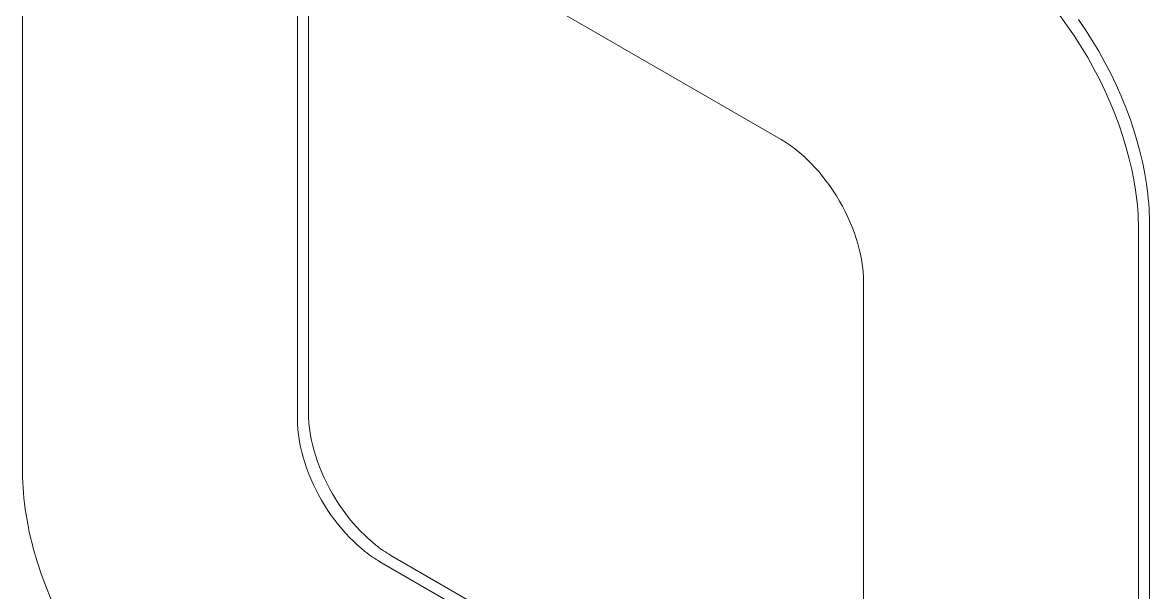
# Model space of a CAD drawing. Header units: millimetres. Extents: x 8434 to 10928, y 788 to 2545.
# Drawn here: x 10681.8 to 10928, y 2296.1 to 2420.5 of the extents above; entities that cross this region are included whole.
import ezdxf

# ---------------------------------------------------------------- set-up
doc = ezdxf.new("R2010")
doc.units = ezdxf.units.MM
doc.layers.add('ZANO_R', color=7, linetype='Continuous', lineweight=0)

msp = doc.modelspace()

# ---------------------------------------------------------------- linework, layer by layer
at = {"layer": 'ZANO_R'}
for p, q in [((10681.78, 2516.37), (10681.79, 2322.2)), ((10847.55, 2395.01), (10759.86, 2445.64)), ((10744.25, 2436.62), (10744.25, 2335.38)), ((10741.84, 2435.24), (10741.85, 2333.99)), ((10908.49, 2422.05), (10910.08, 2419.86)), ((10912.49, 2421.24), (10914.03, 2418.98)), ((10910.08, 2419.86), (10911.63, 2417.59)), ((10914.03, 2418.98), (10915.52, 2416.65)), ((10911.63, 2417.59), (10913.12, 2415.26)), ((10915.52, 2416.65), (10916.94, 2414.27)), ((10913.12, 2415.26), (10914.54, 2412.89)), ((10916.94, 2414.27), (10918.29, 2411.85)), ((10914.54, 2412.89), (10915.88, 2410.47)), ((10918.29, 2411.85), (10919.56, 2409.4)), ((10915.88, 2410.47), (10917.16, 2408.02)), ((10919.56, 2409.4), (10920.75, 2406.93)), ((10917.16, 2408.02), (10918.35, 2405.55)), ((10920.75, 2406.93), (10921.85, 2404.45)), ((10918.35, 2405.55), (10919.45, 2403.06)), ((10921.85, 2404.45), (10922.87, 2401.97)), ((10919.45, 2403.06), (10920.47, 2400.58)), ((10922.87, 2401.97), (10923.79, 2399.49)), ((10920.47, 2400.58), (10921.39, 2398.1)), ((10923.79, 2399.49), (10924.63, 2397.03)), ((10921.39, 2398.1), (10922.22, 2395.64)), ((10924.63, 2397.03), (10925.36, 2394.6)), ((10847.94, 2394.78), (10847.55, 2395.01)), ((10848.35, 2394.53), (10847.94, 2394.78)), ((10848.75, 2394.27), (10848.35, 2394.53)), ((10849.16, 2393.99), (10848.75, 2394.27)), ((10849.58, 2393.71), (10849.16, 2393.99)), ((10849.99, 2393.41), (10849.58, 2393.71)), ((10922.22, 2395.64), (10922.96, 2393.21)), ((10925.36, 2394.6), (10926.01, 2392.2)), ((10850.41, 2393.1), (10849.99, 2393.41)), ((10850.82, 2392.77), (10850.41, 2393.1)), ((10851.66, 2392.09), (10850.82, 2392.77)), ((10852.5, 2391.35), (10851.66, 2392.09)), ((10853.34, 2390.56), (10852.5, 2391.35)), ((10922.96, 2393.21), (10923.61, 2390.81)), ((10926.01, 2392.2), (10926.56, 2389.85)), ((10854.18, 2389.72), (10853.34, 2390.56)), ((10855, 2388.84), (10854.18, 2389.72)), ((10855.82, 2387.91), (10855, 2388.84)), ((10923.61, 2390.81), (10924.16, 2388.46)), ((10926.56, 2389.85), (10927.02, 2387.54)), ((10856.62, 2386.94), (10855.82, 2387.91)), ((10857.4, 2385.93), (10856.62, 2386.94)), ((10924.16, 2388.46), (10924.62, 2386.16)), ((10924.62, 2386.16), (10924.99, 2383.91)), ((10927.02, 2387.54), (10927.39, 2385.3)), ((10858.17, 2384.88), (10857.4, 2385.93)), ((10858.9, 2383.8), (10858.17, 2384.88)), ((10859.61, 2382.7), (10858.9, 2383.8)), ((10924.99, 2383.91), (10925.14, 2382.81)), ((10927.39, 2385.3), (10927.54, 2384.2)), ((10927.54, 2384.2), (10927.67, 2383.11)), ((10860.29, 2381.56), (10859.61, 2382.7)), ((10860.93, 2380.41), (10860.29, 2381.56)), ((10925.14, 2382.81), (10925.27, 2381.73)), ((10925.27, 2381.73), (10925.38, 2380.66)), ((10927.67, 2383.11), (10927.78, 2382.05)), ((10927.78, 2382.05), (10927.87, 2381)), ((10861.53, 2379.25), (10860.93, 2380.41)), ((10862.1, 2378.07), (10861.53, 2379.25)), ((10925.38, 2380.66), (10925.47, 2379.61)), ((10925.47, 2379.61), (10925.53, 2378.58)), ((10927.87, 2381), (10927.94, 2379.96)), ((10927.94, 2379.96), (10927.98, 2378.95)), ((10927.98, 2378.95), (10928.01, 2377.96)), ((10862.63, 2376.89), (10862.1, 2378.07)), ((10863.11, 2375.7), (10862.63, 2376.89)), ((10925.53, 2378.58), (10925.58, 2377.56)), ((10925.58, 2377.56), (10925.61, 2376.57)), ((10925.61, 2376.57), (10925.62, 2375.6)), ((10928.01, 2377.96), (10928.02, 2376.98)), ((10928.02, 2376.98), (10928.03, 2182.81)), ((10863.55, 2374.52), (10863.11, 2375.7)), ((10863.95, 2373.35), (10863.55, 2374.52)), ((10925.62, 2375.6), (10925.63, 2181.42)), ((10864.3, 2372.2), (10863.95, 2373.35)), ((10864.6, 2371.05), (10864.3, 2372.2)), ((10864.87, 2369.93), (10864.6, 2371.05)), ((10865.09, 2368.84), (10864.87, 2369.93)), ((10865.26, 2367.77), (10865.09, 2368.84)), ((10865.33, 2367.24), (10865.26, 2367.77)), ((10865.4, 2366.73), (10865.33, 2367.24)), ((10865.45, 2366.22), (10865.4, 2366.73)), ((10865.49, 2365.72), (10865.45, 2366.22)), ((10865.52, 2365.23), (10865.49, 2365.72)), ((10865.55, 2364.74), (10865.52, 2365.23)), ((10865.56, 2364.27), (10865.55, 2364.74)), ((10865.56, 2363.81), (10865.56, 2364.27)), ((10865.57, 2262.56), (10865.56, 2363.81)), ((10744.25, 2335.38), (10744.25, 2334.91)), ((10744.25, 2334.91), (10744.27, 2334.44)), ((10744.27, 2334.44), (10744.29, 2333.96)), ((10741.85, 2333.99), (10741.85, 2333.52)), ((10741.85, 2333.52), (10741.87, 2333.05)), ((10741.87, 2333.05), (10741.89, 2332.57)), ((10741.89, 2332.57), (10741.92, 2332.08)), ((10741.92, 2332.08), (10741.96, 2331.58)), ((10744.29, 2333.96), (10744.32, 2333.46)), ((10744.32, 2333.46), (10744.36, 2332.96)), ((10744.36, 2332.96), (10744.42, 2332.46)), ((10744.42, 2332.46), (10744.48, 2331.94)), ((10744.48, 2331.94), (10744.55, 2331.42)), ((10741.96, 2331.58), (10742.01, 2331.07)), ((10742.01, 2331.07), (10742.08, 2330.55)), ((10742.08, 2330.55), (10742.15, 2330.03)), ((10742.15, 2330.03), (10742.32, 2328.96)), ((10744.55, 2331.42), (10744.73, 2330.35)), ((10744.73, 2330.35), (10744.95, 2329.25)), ((10742.32, 2328.96), (10742.54, 2327.86)), ((10742.54, 2327.86), (10742.81, 2326.74)), ((10744.95, 2329.25), (10745.21, 2328.13)), ((10745.21, 2328.13), (10745.51, 2326.99)), ((10742.81, 2326.74), (10743.11, 2325.6)), ((10743.11, 2325.6), (10743.46, 2324.44)), ((10745.51, 2326.99), (10745.87, 2325.83)), ((10745.87, 2325.83), (10746.26, 2324.66)), ((10746.26, 2324.66), (10746.7, 2323.48)), ((10681.8, 2321.14), (10681.79, 2322.2)), ((10743.46, 2324.44), (10743.86, 2323.27)), ((10743.86, 2323.27), (10744.3, 2322.09)), ((10744.3, 2322.09), (10744.78, 2320.91)), ((10746.7, 2323.48), (10747.19, 2322.3)), ((10747.19, 2322.3), (10747.71, 2321.11)), ((10681.84, 2320.05), (10681.8, 2321.14)), ((10681.89, 2318.94), (10681.84, 2320.05)), ((10744.78, 2320.91), (10745.31, 2319.73)), ((10745.31, 2319.73), (10745.88, 2318.55)), ((10747.71, 2321.11), (10748.28, 2319.94)), ((10748.28, 2319.94), (10748.89, 2318.77)), ((10681.97, 2317.8), (10681.89, 2318.94)), ((10682.08, 2316.65), (10681.97, 2317.8)), ((10745.88, 2318.55), (10746.48, 2317.38)), ((10746.48, 2317.38), (10747.12, 2316.23)), ((10748.89, 2318.77), (10749.53, 2317.62)), ((10749.53, 2317.62), (10750.2, 2316.49)), ((10682.21, 2315.48), (10682.08, 2316.65)), ((10682.37, 2314.28), (10682.21, 2315.48)), ((10747.12, 2316.23), (10747.8, 2315.1)), ((10747.8, 2315.1), (10748.51, 2313.99)), ((10750.2, 2316.49), (10750.91, 2315.38)), ((10750.91, 2315.38), (10751.65, 2314.3)), ((10682.55, 2313.07), (10682.37, 2314.28)), ((10682.76, 2311.84), (10682.55, 2313.07)), ((10748.51, 2313.99), (10749.24, 2312.91)), ((10749.24, 2312.91), (10750.01, 2311.87)), ((10751.65, 2314.3), (10752.41, 2313.25)), ((10752.41, 2313.25), (10753.19, 2312.24)), ((10753.19, 2312.24), (10753.99, 2311.27)), ((10682.99, 2310.59), (10682.76, 2311.84)), ((10683.25, 2309.33), (10682.99, 2310.59)), ((10750.01, 2311.87), (10750.79, 2310.86)), ((10750.79, 2310.86), (10751.59, 2309.88)), ((10751.59, 2309.88), (10752.41, 2308.96)), ((10753.99, 2311.27), (10754.81, 2310.34)), ((10754.81, 2310.34), (10755.64, 2309.46)), ((10683.54, 2308.05), (10683.25, 2309.33)), ((10683.86, 2306.76), (10683.54, 2308.05)), ((10752.41, 2308.96), (10753.23, 2308.07)), ((10753.23, 2308.07), (10754.07, 2307.24)), ((10755.64, 2309.46), (10756.47, 2308.62)), ((10756.47, 2308.62), (10757.31, 2307.83)), ((10757.31, 2307.83), (10758.15, 2307.1)), ((10684.21, 2305.45), (10683.86, 2306.76)), ((10684.98, 2302.81), (10684.21, 2305.45)), ((10754.07, 2307.24), (10754.91, 2306.45)), ((10754.91, 2306.45), (10755.75, 2305.71)), ((10755.75, 2305.71), (10756.59, 2305.02)), ((10756.59, 2305.02), (10757, 2304.7)), ((10758.15, 2307.1), (10758.99, 2306.41)), ((10758.99, 2306.41), (10759.41, 2306.08)), ((10759.41, 2306.08), (10759.82, 2305.77)), ((10759.82, 2305.77), (10760.24, 2305.47)), ((10760.24, 2305.47), (10760.65, 2305.19)), ((10760.65, 2305.19), (10761.06, 2304.91)), ((10761.06, 2304.91), (10761.46, 2304.65)), ((10685.87, 2300.13), (10684.98, 2302.81)), ((10757, 2304.7), (10757.42, 2304.39)), ((10757.42, 2304.39), (10757.83, 2304.09)), ((10757.83, 2304.09), (10758.25, 2303.8)), ((10758.25, 2303.8), (10758.66, 2303.53)), ((10758.66, 2303.53), (10759.06, 2303.27)), ((10759.06, 2303.27), (10759.47, 2303.02)), ((10759.47, 2303.02), (10759.87, 2302.78)), ((10759.87, 2302.78), (10847.55, 2252.16)), ((10761.46, 2304.65), (10761.87, 2304.41)), ((10761.87, 2304.41), (10762.27, 2304.17)), ((10762.27, 2304.17), (10849.95, 2253.54)), ((10686.86, 2297.43), (10685.87, 2300.13)), ((10687.97, 2294.71), (10686.86, 2297.43))]:
    msp.add_line(p, q, dxfattribs=at)

doc.saveas('drawing.dxf')
